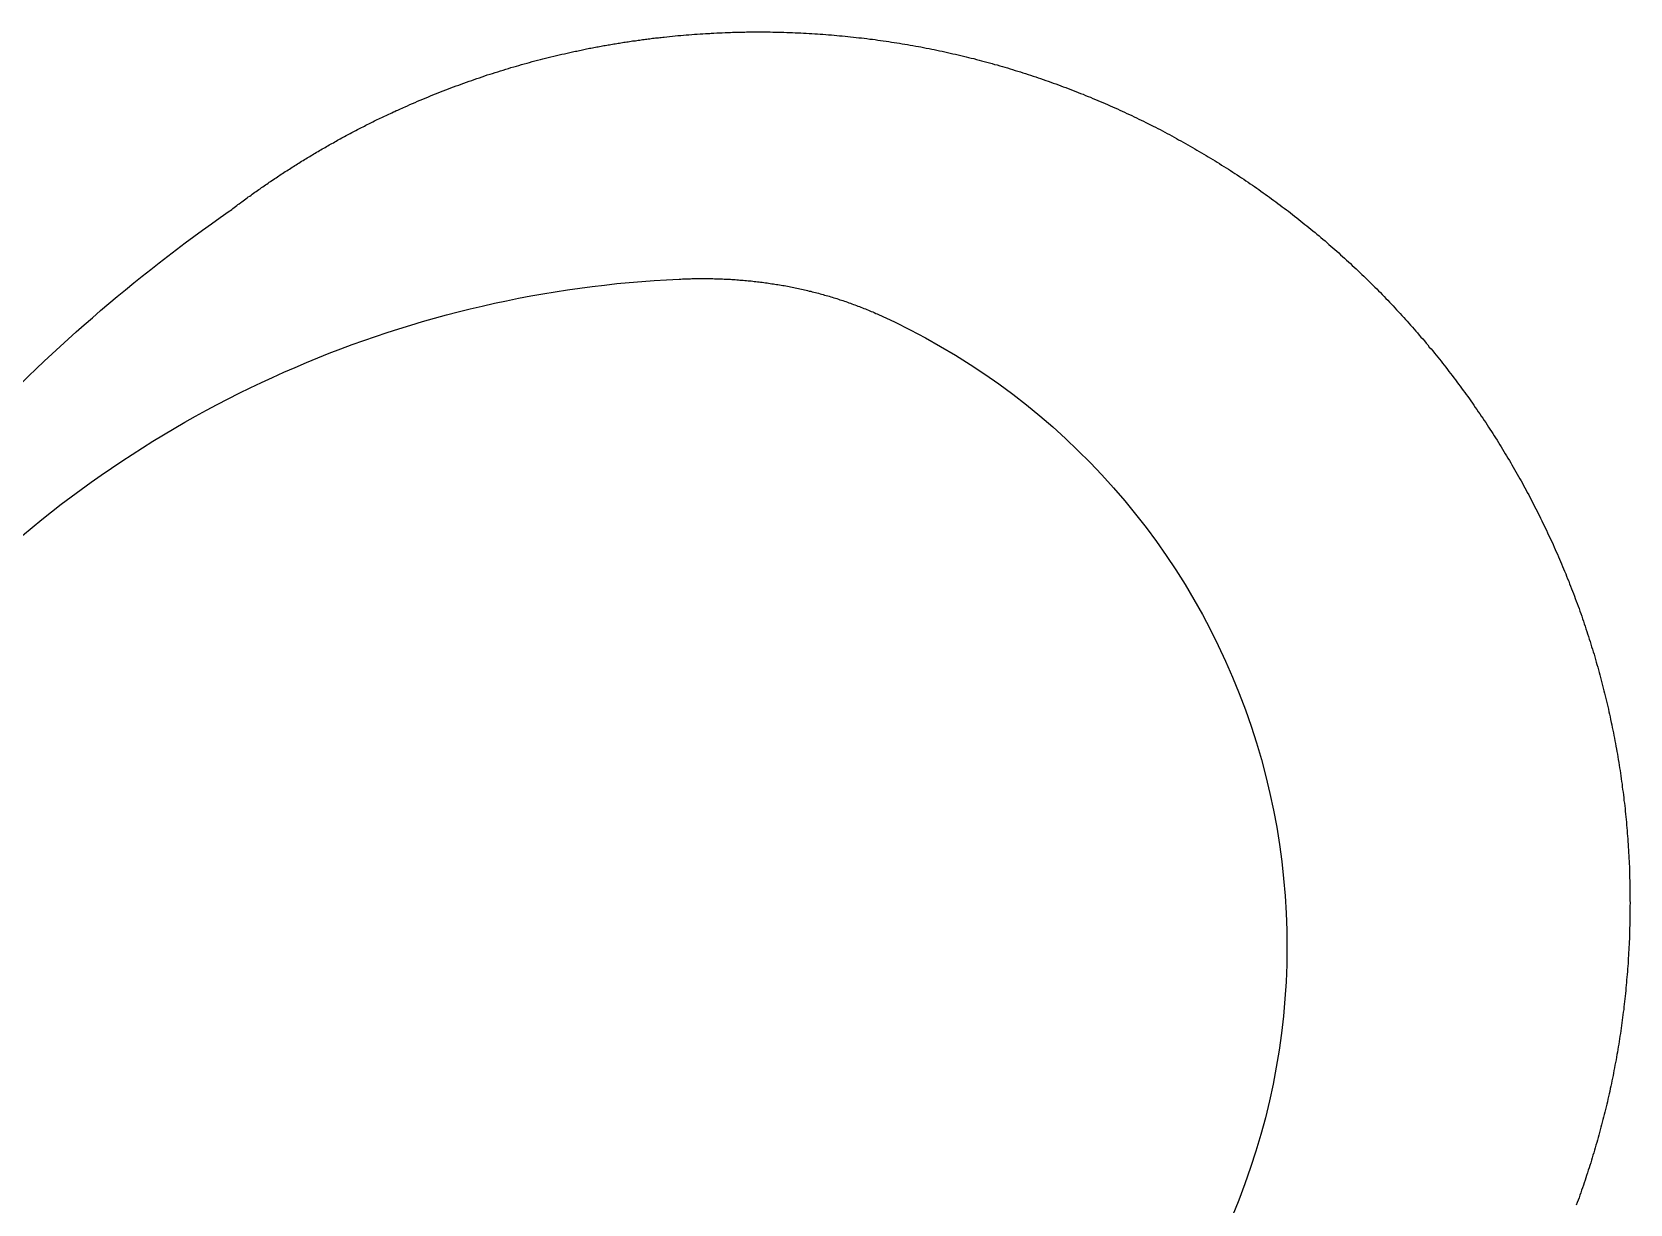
# Model space of a CAD drawing. Extents: x -388 to -35, y 578 to 1063.
# Drawn here: x -206.9 to -100.3, y 984.9 to 1063.1 of the extents above; entities that cross this region are included whole.
import ezdxf

# ---------------------------------------------------------------- set-up
doc = ezdxf.new("R2010")
doc.units = 0
doc.layers.add('color#7d7d7dff', color=1, linetype='CONTINUOUS')

msp = doc.modelspace()

# ---------------------------------------------------------------- linework, layer by layer
at = {"layer": 'color#7d7d7dff'}
for points in [[(-211.21, 1036.01, -0.053867), (-193.77, 1051.15), (-193.69, 1051.21), (-193.6, 1051.28), (-193.52, 1051.34), (-193.43, 1051.41), (-193.35, 1051.47), (-193.26, 1051.54), (-193.18, 1051.6), (-193.09, 1051.66), (-193, 1051.73), (-192.92, 1051.79), (-192.83, 1051.85), (-192.75, 1051.92), (-192.66, 1051.98), (-192.57, 1052.04), (-192.49, 1052.11), (-192.4, 1052.17), (-192.31, 1052.23), (-192.23, 1052.29), (-192.14, 1052.36), (-192.05, 1052.42), (-191.97, 1052.48), (-191.88, 1052.54), (-191.79, 1052.6), (-191.7, 1052.66), (-191.62, 1052.73), (-191.53, 1052.79), (-191.44, 1052.85), (-191.35, 1052.91), (-191.26, 1052.97), (-191.17, 1053.03), (-191.09, 1053.09), (-191, 1053.15), (-190.91, 1053.21), (-190.82, 1053.27), (-190.73, 1053.33), (-190.64, 1053.39), (-190.55, 1053.45), (-190.46, 1053.51), (-190.38, 1053.57), (-190.29, 1053.62), (-190.2, 1053.68), (-190.11, 1053.74), (-190.02, 1053.8), (-189.93, 1053.86), (-189.84, 1053.92), (-189.75, 1053.97), (-189.66, 1054.03), (-189.57, 1054.09), (-189.48, 1054.15), (-189.39, 1054.2), (-189.3, 1054.26), (-189.21, 1054.32), (-189.12, 1054.37), (-189.02, 1054.43), (-188.93, 1054.49), (-188.84, 1054.54), (-188.75, 1054.6), (-188.66, 1054.65), (-188.57, 1054.71), (-188.48, 1054.77), (-188.39, 1054.82), (-188.29, 1054.88), (-188.2, 1054.93), (-188.11, 1054.99), (-188.02, 1055.04), (-187.93, 1055.09), (-187.83, 1055.15), (-187.74, 1055.2), (-187.65, 1055.26), (-187.56, 1055.31), (-187.46, 1055.36), (-187.37, 1055.42), (-187.28, 1055.47), (-187.19, 1055.52), (-187.09, 1055.58), (-187, 1055.63), (-186.91, 1055.68), (-186.81, 1055.73), (-186.72, 1055.79), (-186.63, 1055.84), (-186.53, 1055.89), (-186.44, 1055.94), (-186.35, 1055.99), (-186.25, 1056.05), (-186.16, 1056.1), (-186.06, 1056.15), (-185.97, 1056.2), (-185.88, 1056.25), (-185.78, 1056.3), (-185.69, 1056.35), (-185.59, 1056.4), (-185.5, 1056.45), (-185.4, 1056.5), (-185.31, 1056.55), (-185.21, 1056.6), (-185.12, 1056.65), (-185.02, 1056.7), (-184.93, 1056.75), (-184.83, 1056.79), (-184.74, 1056.84), (-184.64, 1056.89), (-184.55, 1056.94), (-184.45, 1056.99), (-184.36, 1057.04), (-184.26, 1057.08), (-184.17, 1057.13), (-184.07, 1057.18), (-183.97, 1057.23), (-183.88, 1057.27), (-183.78, 1057.32), (-183.68, 1057.37), (-183.59, 1057.41), (-183.49, 1057.46), (-183.4, 1057.5), (-183.3, 1057.55), (-183.2, 1057.6), (-183.11, 1057.64), (-183.01, 1057.69), (-182.91, 1057.73), (-182.81, 1057.78), (-182.72, 1057.82), (-182.62, 1057.87), (-182.52, 1057.91), (-182.43, 1057.95), (-182.33, 1058), (-182.23, 1058.04), (-182.13, 1058.09), (-182.03, 1058.13), (-181.87, 1058.2), (-181.7, 1058.28), (-181.53, 1058.35), (-181.36, 1058.42), (-181.19, 1058.5), (-181.02, 1058.57), (-180.85, 1058.64), (-180.68, 1058.71), (-180.51, 1058.78), (-180.34, 1058.85), (-180.17, 1058.92), (-180, 1058.99), (-179.83, 1059.06), (-179.66, 1059.12), (-179.48, 1059.19), (-179.31, 1059.26), (-179.14, 1059.32), (-178.97, 1059.39), (-178.8, 1059.45), (-178.62, 1059.52), (-178.45, 1059.58), (-178.28, 1059.64), (-178.1, 1059.71), (-177.93, 1059.77), (-177.76, 1059.83), (-177.58, 1059.89), (-177.41, 1059.95), (-177.24, 1060.01), (-177.06, 1060.07), (-176.89, 1060.13), (-176.71, 1060.19), (-176.54, 1060.25), (-176.36, 1060.3), (-176.19, 1060.36), (-176.01, 1060.42), (-175.84, 1060.47), (-175.66, 1060.53), (-175.48, 1060.58), (-175.31, 1060.63), (-175.13, 1060.69), (-174.96, 1060.74), (-174.78, 1060.79), (-174.6, 1060.84), (-174.43, 1060.89), (-174.25, 1060.94), (-174.07, 1060.99), (-173.89, 1061.04), (-173.72, 1061.09), (-173.54, 1061.14), (-173.36, 1061.19), (-173.18, 1061.23), (-173, 1061.28), (-172.83, 1061.33), (-172.65, 1061.37), (-172.47, 1061.42), (-172.29, 1061.46), (-172.11, 1061.5), (-171.93, 1061.55), (-171.75, 1061.59), (-171.57, 1061.63), (-171.39, 1061.67), (-171.21, 1061.71), (-171.03, 1061.75), (-170.85, 1061.79), (-170.76, 1061.81), (-170.66, 1061.83), (-170.57, 1061.85), (-170.47, 1061.87), (-170.38, 1061.89), (-170.28, 1061.91), (-170.19, 1061.93), (-170.1, 1061.95), (-170, 1061.97), (-169.91, 1061.99), (-169.81, 1062.01), (-169.72, 1062.03), (-169.62, 1062.05), (-169.53, 1062.06), (-169.43, 1062.08), (-169.33, 1062.1), (-169.24, 1062.12), (-169.14, 1062.14), (-169.05, 1062.15), (-168.95, 1062.17), (-168.86, 1062.19), (-168.76, 1062.21), (-168.67, 1062.22), (-168.57, 1062.24), (-168.48, 1062.26), (-168.38, 1062.27), (-168.29, 1062.29), (-168.19, 1062.31), (-168.1, 1062.32), (-168, 1062.34), (-167.9, 1062.35), (-167.81, 1062.37), (-167.71, 1062.38), (-167.62, 1062.4), (-167.52, 1062.41), (-167.43, 1062.43), (-167.33, 1062.44), (-167.23, 1062.46), (-167.14, 1062.47), (-167.04, 1062.49), (-166.95, 1062.5), (-166.85, 1062.52), (-166.76, 1062.53), (-166.66, 1062.54), (-166.56, 1062.56), (-166.47, 1062.57), (-166.37, 1062.58), (-166.28, 1062.6), (-166.18, 1062.61), (-166.08, 1062.62), (-165.99, 1062.63), (-165.89, 1062.65), (-165.8, 1062.66), (-165.7, 1062.67), (-165.6, 1062.68), (-165.51, 1062.7), (-165.41, 1062.71), (-165.32, 1062.72), (-165.22, 1062.73), (-165.12, 1062.74), (-165.03, 1062.75), (-164.93, 1062.76), (-164.83, 1062.77), (-164.74, 1062.78), (-164.55, 1062.8), (-164.37, 1062.82), (-164.19, 1062.84), (-164, 1062.86), (-163.82, 1062.88), (-163.63, 1062.89), (-163.45, 1062.91), (-163.27, 1062.92), (-163.08, 1062.94), (-162.9, 1062.95), (-162.71, 1062.97), (-162.53, 1062.98), (-162.34, 1062.99), (-162.16, 1063), (-161.97, 1063.02), (-161.79, 1063.03), (-161.7, 1063.03), (-161.6, 1063.04), (-161.51, 1063.04), (-161.42, 1063.05), (-161.23, 1063.06), (-161.05, 1063.06), (-160.86, 1063.07), (-160.67, 1063.08), (-160.49, 1063.09), (-160.3, 1063.09), (-160.18, 1063.1), (-160.07, 1063.1), (-159.95, 1063.1), (-159.83, 1063.11), (-159.71, 1063.11), (-159.6, 1063.11), (-159.48, 1063.11), (-159.36, 1063.11), (-159.25, 1063.12), (-159.13, 1063.12), (-159.01, 1063.12), (-158.89, 1063.12), (-158.78, 1063.12), (-158.66, 1063.12), (-158.43, 1063.12), (-158.24, 1063.12), (-158.05, 1063.12), (-157.86, 1063.12), (-157.67, 1063.12), (-157.49, 1063.11), (-157.3, 1063.11), (-157.11, 1063.11), (-156.93, 1063.1), (-156.74, 1063.1), (-156.55, 1063.09), (-156.36, 1063.09), (-156.18, 1063.08), (-155.99, 1063.07), (-155.81, 1063.06), (-155.62, 1063.06), (-155.43, 1063.05), (-155.25, 1063.04), (-155.06, 1063.03), (-154.88, 1063.02), (-154.69, 1063), (-154.51, 1062.99), (-154.32, 1062.98), (-154.14, 1062.97), (-153.95, 1062.95), (-153.77, 1062.94), (-153.58, 1062.92), (-153.4, 1062.91), (-153.21, 1062.89), (-153.03, 1062.87), (-152.85, 1062.86), (-152.66, 1062.84), (-152.48, 1062.82), (-152.3, 1062.8), (-152.11, 1062.78), (-151.93, 1062.76), (-151.75, 1062.74), (-151.57, 1062.72), (-151.38, 1062.7), (-151.2, 1062.68), (-151.02, 1062.65), (-150.84, 1062.63), (-150.66, 1062.61), (-150.47, 1062.58), (-150.29, 1062.56), (-150.11, 1062.53), (-149.93, 1062.51), (-149.75, 1062.48), (-149.57, 1062.45), (-149.39, 1062.42), (-149.21, 1062.4), (-149.03, 1062.37), (-148.85, 1062.34), (-148.67, 1062.31), (-148.49, 1062.28), (-148.31, 1062.25), (-148.13, 1062.21), (-147.95, 1062.18), (-147.77, 1062.15), (-147.6, 1062.12), (-147.42, 1062.08), (-147.24, 1062.05), (-147.06, 1062.01), (-146.88, 1061.98), (-146.71, 1061.94), (-146.53, 1061.9), (-146.35, 1061.87), (-146.18, 1061.83), (-146, 1061.79), (-145.82, 1061.75), (-145.65, 1061.71), (-145.47, 1061.67), (-145.29, 1061.63), (-145.12, 1061.59), (-144.94, 1061.55), (-144.77, 1061.51), (-144.59, 1061.47), (-144.42, 1061.42), (-144.24, 1061.38), (-144.07, 1061.34), (-143.89, 1061.29), (-143.72, 1061.25), (-143.55, 1061.2), (-143.37, 1061.15), (-143.2, 1061.11), (-143.02, 1061.06), (-142.85, 1061.01), (-142.68, 1060.96), (-142.51, 1060.92), (-142.33, 1060.87), (-142.16, 1060.82), (-141.99, 1060.77), (-141.82, 1060.72), (-141.65, 1060.66), (-141.48, 1060.61), (-141.3, 1060.56), (-141.13, 1060.51), (-140.96, 1060.45), (-140.79, 1060.4), (-140.62, 1060.35), (-140.45, 1060.29), (-140.28, 1060.24), (-140.11, 1060.18), (-139.94, 1060.12), (-139.78, 1060.07), (-139.61, 1060.01), (-139.44, 1059.95), (-139.27, 1059.89), (-139.1, 1059.83), (-138.93, 1059.77), (-138.77, 1059.71), (-138.6, 1059.65), (-138.43, 1059.59), (-138.26, 1059.53), (-138.1, 1059.47), (-137.93, 1059.41), (-137.77, 1059.34), (-137.6, 1059.28), (-137.43, 1059.22), (-137.27, 1059.15), (-137.1, 1059.09), (-136.94, 1059.02), (-136.77, 1058.96), (-136.61, 1058.89), (-136.45, 1058.82), (-136.28, 1058.76), (-136.12, 1058.69), (-135.95, 1058.62), (-135.79, 1058.55), (-135.63, 1058.48), (-135.47, 1058.41), (-135.3, 1058.34), (-135.14, 1058.27), (-134.98, 1058.2), (-134.82, 1058.13), (-134.66, 1058.06), (-134.49, 1057.99), (-134.33, 1057.91), (-134.17, 1057.84), (-134.01, 1057.76), (-133.85, 1057.69), (-133.69, 1057.62), (-133.53, 1057.54), (-133.37, 1057.46), (-133.22, 1057.39), (-133.06, 1057.31), (-132.9, 1057.23), (-132.74, 1057.16), (-132.58, 1057.08), (-132.42, 1057), (-132.27, 1056.92), (-132.11, 1056.84), (-131.95, 1056.76), (-131.8, 1056.68), (-131.64, 1056.6), (-131.48, 1056.52), (-131.33, 1056.44), (-131.17, 1056.35), (-131.02, 1056.27), (-130.86, 1056.19), (-130.71, 1056.1), (-130.55, 1056.02), (-130.4, 1055.93), (-130.25, 1055.85), (-130.09, 1055.76), (-129.94, 1055.68), (-129.79, 1055.59), (-129.63, 1055.5), (-129.48, 1055.42), (-129.33, 1055.33), (-129.18, 1055.24), (-129.03, 1055.15), (-128.87, 1055.06), (-128.72, 1054.97), (-128.57, 1054.88), (-128.42, 1054.79), (-128.27, 1054.7), (-128.12, 1054.61), (-127.97, 1054.52), (-127.82, 1054.43), (-127.68, 1054.34), (-127.53, 1054.24), (-127.38, 1054.15), (-127.23, 1054.06), (-127.08, 1053.96), (-126.94, 1053.87), (-126.79, 1053.77), (-126.64, 1053.68), (-126.5, 1053.58), (-126.35, 1053.48), (-126.2, 1053.39), (-126.06, 1053.29), (-125.91, 1053.19), (-125.77, 1053.09), (-125.62, 1052.99), (-125.48, 1052.89), (-125.34, 1052.8), (-125.19, 1052.7), (-125.05, 1052.6), (-124.91, 1052.49), (-124.76, 1052.39), (-124.62, 1052.29), (-124.48, 1052.19), (-124.34, 1052.09), (-124.2, 1051.98), (-124.05, 1051.88), (-123.91, 1051.78), (-123.77, 1051.67), (-123.63, 1051.57), (-123.49, 1051.46), (-123.35, 1051.36), (-123.21, 1051.25), (-123.08, 1051.15), (-122.94, 1051.04), (-122.8, 1050.93), (-122.66, 1050.83), (-122.52, 1050.72), (-122.39, 1050.61), (-122.25, 1050.5), (-122.11, 1050.39), (-121.98, 1050.28), (-121.84, 1050.17), (-121.71, 1050.06), (-121.57, 1049.95), (-121.44, 1049.84), (-121.3, 1049.73), (-121.17, 1049.62), (-121.03, 1049.51), (-120.9, 1049.4), (-120.77, 1049.28), (-120.63, 1049.17), (-120.5, 1049.06), (-120.37, 1048.94), (-120.24, 1048.83), (-120.11, 1048.71), (-119.98, 1048.6), (-119.85, 1048.48), (-119.72, 1048.37), (-119.59, 1048.25), (-119.46, 1048.13), (-119.33, 1048.02), (-119.2, 1047.9), (-119.07, 1047.78), (-118.94, 1047.66), (-118.81, 1047.54), (-118.69, 1047.42), (-118.56, 1047.3), (-118.43, 1047.18), (-118.31, 1047.06), (-118.18, 1046.94), (-118.05, 1046.82), (-117.93, 1046.7), (-117.8, 1046.58), (-117.68, 1046.46), (-117.55, 1046.34), (-117.43, 1046.21), (-117.31, 1046.09), (-117.18, 1045.97), (-117.06, 1045.84), (-116.94, 1045.72), (-116.82, 1045.59), (-116.69, 1045.47), (-116.57, 1045.34), (-116.45, 1045.22), (-116.33, 1045.09), (-116.21, 1044.97), (-116.09, 1044.84), (-115.97, 1044.71), (-115.85, 1044.58), (-115.74, 1044.46), (-115.62, 1044.33), (-115.5, 1044.2), (-115.38, 1044.07), (-115.26, 1043.94), (-115.15, 1043.81), (-115.03, 1043.68), (-114.92, 1043.55), (-114.8, 1043.42), (-114.68, 1043.29), (-114.57, 1043.16), (-114.46, 1043.03), (-114.34, 1042.89), (-114.23, 1042.76), (-114.11, 1042.63), (-114, 1042.5), (-113.89, 1042.36), (-113.78, 1042.23), (-113.67, 1042.09), (-113.55, 1041.96), (-113.44, 1041.83), (-113.33, 1041.69), (-113.22, 1041.55), (-113.11, 1041.42), (-113, 1041.28), (-112.89, 1041.15), (-112.79, 1041.01), (-112.68, 1040.87), (-112.57, 1040.74), (-112.46, 1040.6), (-112.36, 1040.46), (-112.25, 1040.32), (-112.14, 1040.18), (-112.04, 1040.04), (-111.93, 1039.9), (-111.83, 1039.76), (-111.72, 1039.62), (-111.62, 1039.48), (-111.52, 1039.34), (-111.41, 1039.2), (-111.31, 1039.06), (-111.21, 1038.92), (-111.1, 1038.78), (-111, 1038.63), (-110.9, 1038.49), (-110.8, 1038.35), (-110.7, 1038.2), (-110.6, 1038.06), (-110.5, 1037.92), (-110.4, 1037.77), (-110.3, 1037.63), (-110.21, 1037.48), (-110.11, 1037.34), (-110.01, 1037.19), (-109.91, 1037.05), (-109.82, 1036.9), (-109.72, 1036.75), (-109.63, 1036.61), (-109.53, 1036.46), (-109.44, 1036.31), (-109.34, 1036.17), (-109.25, 1036.02), (-109.15, 1035.87), (-109.06, 1035.72), (-108.97, 1035.57), (-108.88, 1035.42), (-108.78, 1035.27), (-108.69, 1035.12), (-108.6, 1034.97), (-108.51, 1034.82), (-108.42, 1034.67), (-108.33, 1034.52), (-108.24, 1034.37), (-108.16, 1034.22), (-108.07, 1034.07), (-107.98, 1033.92), (-107.89, 1033.76), (-107.81, 1033.61), (-107.72, 1033.46), (-107.63, 1033.3), (-107.55, 1033.15), (-107.46, 1033), (-107.38, 1032.84), (-107.29, 1032.69), (-107.21, 1032.53), (-107.13, 1032.38), (-107.04, 1032.22), (-106.96, 1032.07), (-106.88, 1031.91), (-106.8, 1031.76), (-106.72, 1031.6), (-106.64, 1031.44), (-106.56, 1031.29), (-106.48, 1031.13), (-106.4, 1030.97), (-106.32, 1030.82), (-106.24, 1030.66), (-106.16, 1030.5), (-106.09, 1030.34), (-106.01, 1030.18), (-105.93, 1030.02), (-105.86, 1029.86), (-105.78, 1029.7), (-105.71, 1029.54), (-105.63, 1029.38), (-105.56, 1029.22), (-105.48, 1029.06), (-105.41, 1028.9), (-105.34, 1028.74), (-105.27, 1028.58), (-105.2, 1028.42), (-105.12, 1028.26), (-105.05, 1028.09), (-104.98, 1027.93), (-104.91, 1027.77), (-104.84, 1027.61), (-104.78, 1027.44), (-104.71, 1027.28), (-104.64, 1027.12), (-104.57, 1026.95), (-104.51, 1026.79), (-104.44, 1026.62), (-104.37, 1026.46), (-104.31, 1026.29), (-104.24, 1026.13), (-104.18, 1025.96), (-104.12, 1025.8), (-104.05, 1025.63), (-103.99, 1025.47), (-103.93, 1025.3), (-103.86, 1025.13), (-103.8, 1024.97), (-103.74, 1024.8), (-103.68, 1024.63), (-103.62, 1024.46), (-103.56, 1024.3), (-103.5, 1024.13), (-103.45, 1023.96), (-103.39, 1023.79), (-103.33, 1023.62), (-103.27, 1023.45), (-103.22, 1023.28), (-103.16, 1023.11), (-103.11, 1022.94), (-103.05, 1022.77), (-103, 1022.6), (-102.94, 1022.43), (-102.89, 1022.26), (-102.84, 1022.09), (-102.78, 1021.92), (-102.73, 1021.75), (-102.68, 1021.58), (-102.63, 1021.41), (-102.58, 1021.23), (-102.53, 1021.06), (-102.48, 1020.89), (-102.43, 1020.72), (-102.38, 1020.54), (-102.34, 1020.37), (-102.29, 1020.2), (-102.24, 1020.03), (-102.2, 1019.85), (-102.15, 1019.68), (-102.11, 1019.5), (-102.06, 1019.33), (-102.02, 1019.15), (-101.97, 1018.98), (-101.93, 1018.81), (-101.89, 1018.63), (-101.85, 1018.45), (-101.8, 1018.28), (-101.76, 1018.1), (-101.72, 1017.93), (-101.68, 1017.75), (-101.64, 1017.58), (-101.61, 1017.4), (-101.57, 1017.22), (-101.53, 1017.04), (-101.49, 1016.87), (-101.46, 1016.69), (-101.42, 1016.51), (-101.38, 1016.33), (-101.35, 1016.16), (-101.32, 1015.98), (-101.28, 1015.8), (-101.25, 1015.62), (-101.22, 1015.44), (-101.18, 1015.26), (-101.15, 1015.09), (-101.12, 1014.91), (-101.09, 1014.73), (-101.06, 1014.55), (-101.03, 1014.37), (-101, 1014.19), (-100.97, 1014.01), (-100.94, 1013.83), (-100.92, 1013.65), (-100.89, 1013.47), (-100.86, 1013.28), (-100.84, 1013.1), (-100.81, 1012.92), (-100.79, 1012.74), (-100.77, 1012.56), (-100.74, 1012.38), (-100.72, 1012.2), (-100.7, 1012.01), (-100.68, 1011.83), (-100.65, 1011.65), (-100.63, 1011.47), (-100.61, 1011.28), (-100.59, 1011.1), (-100.58, 1010.92), (-100.56, 1010.73), (-100.54, 1010.55), (-100.52, 1010.37), (-100.51, 1010.18), (-100.49, 1010), (-100.47, 1009.81), (-100.46, 1009.63), (-100.44, 1009.44), (-100.43, 1009.26), (-100.42, 1009.08), (-100.4, 1008.89), (-100.39, 1008.71), (-100.38, 1008.52), (-100.37, 1008.33), (-100.36, 1008.15), (-100.35, 1007.96), (-100.34, 1007.78), (-100.33, 1007.59), (-100.32, 1007.41), (-100.32, 1007.22), (-100.31, 1007.03), (-100.3, 1006.85), (-100.3, 1006.66), (-100.29, 1006.47), (-100.29, 1006.28), (-100.29, 1006.1), (-100.28, 1005.91), (-100.28, 1005.72), (-100.28, 1005.53), (-100.28, 1005.35), (-100.28, 1005.16), (-100.27, 1004.97), (-100.28, 1004.79), (-100.28, 1004.6), (-100.28, 1004.42), (-100.28, 1004.23), (-100.28, 1004.05), (-100.29, 1003.86), (-100.29, 1003.68), (-100.29, 1003.5), (-100.3, 1003.31), (-100.3, 1003.13), (-100.31, 1002.95), (-100.32, 1002.76), (-100.32, 1002.58), (-100.33, 1002.4), (-100.34, 1002.21), (-100.35, 1002.03), (-100.36, 1001.85), (-100.37, 1001.67), (-100.38, 1001.48), (-100.39, 1001.3), (-100.4, 1001.12), (-100.41, 1000.94), (-100.43, 1000.76), (-100.44, 1000.58), (-100.45, 1000.4), (-100.47, 1000.21), (-100.48, 1000.03), (-100.5, 999.85), (-100.51, 999.67), (-100.53, 999.49), (-100.55, 999.31), (-100.56, 999.13), (-100.58, 998.95), (-100.6, 998.77), (-100.62, 998.59), (-100.64, 998.41), (-100.66, 998.23), (-100.68, 998.05), (-100.7, 997.87), (-100.73, 997.7), (-100.75, 997.52), (-100.77, 997.34), (-100.79, 997.16), (-100.82, 996.98), (-100.84, 996.8), (-100.87, 996.63), (-100.89, 996.45), (-100.92, 996.27), (-100.95, 996.09), (-100.98, 995.92), (-101, 995.74), (-101.03, 995.56), (-101.06, 995.39), (-101.09, 995.21), (-101.12, 995.03), (-101.15, 994.86), (-101.18, 994.68), (-101.21, 994.51), (-101.25, 994.33), (-101.28, 994.16), (-101.31, 993.98), (-101.35, 993.81), (-101.38, 993.63), (-101.41, 993.46), (-101.45, 993.28), (-101.49, 993.11), (-101.52, 992.93), (-101.56, 992.76), (-101.6, 992.59), (-101.63, 992.41), (-101.67, 992.24), (-101.71, 992.07), (-101.75, 991.89), (-101.79, 991.72), (-101.83, 991.55), (-101.87, 991.38), (-101.91, 991.2), (-101.96, 991.03), (-102, 990.86), (-102.04, 990.69), (-102.09, 990.52), (-102.13, 990.35), (-102.17, 990.18), (-102.22, 990.01), (-102.26, 989.83), (-102.31, 989.66), (-102.36, 989.49), (-102.4, 989.32), (-102.45, 989.15), (-102.5, 988.99), (-102.55, 988.82), (-102.6, 988.65), (-102.65, 988.48), (-102.7, 988.31), (-102.75, 988.14), (-102.8, 987.97), (-102.85, 987.81), (-102.9, 987.64), (-102.95, 987.47), (-103.01, 987.3), (-103.06, 987.14), (-103.11, 986.97), (-103.17, 986.8), (-103.22, 986.64), (-103.28, 986.47), (-103.34, 986.3), (-103.39, 986.14), (-103.45, 985.97), (-103.51, 985.81), (-103.56, 985.64), (-103.62, 985.48), (-103.68, 985.31), (-103.74, 985.15), (-103.8, 984.98), (-103.86, 984.82)], [(-211.28, 1026.18, -0.182141), (-163.74, 1046.63), (-163.63, 1046.63), (-163.52, 1046.64), (-163.42, 1046.64), (-163.31, 1046.64), (-163.2, 1046.65), (-163.09, 1046.65), (-162.99, 1046.65), (-162.88, 1046.66), (-162.77, 1046.66), (-162.67, 1046.66), (-162.56, 1046.66), (-162.45, 1046.66), (-162.35, 1046.66), (-162.24, 1046.66), (-162.13, 1046.66), (-162.02, 1046.66), (-161.92, 1046.66), (-161.81, 1046.66), (-161.7, 1046.66), (-161.6, 1046.66), (-161.49, 1046.66), (-161.38, 1046.65), (-161.28, 1046.65), (-161.17, 1046.65), (-161.06, 1046.64), (-160.95, 1046.64), (-160.85, 1046.64), (-160.74, 1046.63), (-160.63, 1046.63), (-160.53, 1046.62), (-160.42, 1046.61), (-160.31, 1046.61), (-160.21, 1046.6), (-160.1, 1046.6), (-159.99, 1046.59), (-159.89, 1046.58), (-159.78, 1046.57), (-159.68, 1046.56), (-159.57, 1046.56), (-159.46, 1046.55), (-159.36, 1046.54), (-159.25, 1046.53), (-159.14, 1046.52), (-159.04, 1046.51), (-158.93, 1046.5), (-158.83, 1046.49), (-158.72, 1046.47), (-158.61, 1046.46), (-158.51, 1046.45), (-158.4, 1046.44), (-158.3, 1046.42), (-158.19, 1046.41), (-158.09, 1046.4), (-157.98, 1046.38), (-157.87, 1046.37), (-157.77, 1046.35), (-157.66, 1046.34), (-157.56, 1046.32), (-157.45, 1046.31), (-157.35, 1046.29), (-157.24, 1046.27), (-157.14, 1046.26), (-157.03, 1046.24), (-156.93, 1046.22), (-156.82, 1046.2), (-156.72, 1046.19), (-156.61, 1046.17), (-156.51, 1046.15), (-156.4, 1046.13), (-156.3, 1046.11), (-156.2, 1046.09), (-156.09, 1046.07), (-155.99, 1046.04), (-155.88, 1046.02), (-155.78, 1046), (-155.68, 1045.98), (-155.57, 1045.96), (-155.47, 1045.93), (-155.36, 1045.91), (-155.26, 1045.88), (-155.16, 1045.86), (-155.05, 1045.83), (-154.95, 1045.81), (-154.85, 1045.78), (-154.75, 1045.76), (-154.64, 1045.73), (-154.54, 1045.7), (-154.44, 1045.68), (-154.33, 1045.65), (-154.23, 1045.62), (-154.13, 1045.59), (-154.03, 1045.56), (-153.92, 1045.54), (-153.82, 1045.51), (-153.72, 1045.48), (-153.62, 1045.45), (-153.52, 1045.41), (-153.42, 1045.38), (-153.31, 1045.35), (-153.21, 1045.32), (-153.11, 1045.29), (-153.01, 1045.25), (-152.91, 1045.22), (-152.81, 1045.19), (-152.71, 1045.15), (-152.61, 1045.12), (-152.51, 1045.08), (-152.41, 1045.05), (-152.31, 1045.01), (-152.21, 1044.98), (-152.11, 1044.94), (-152.01, 1044.9), (-151.91, 1044.87), (-151.81, 1044.83), (-151.71, 1044.79), (-151.61, 1044.75), (-151.51, 1044.71), (-151.41, 1044.67), (-151.31, 1044.63), (-151.21, 1044.59), (-151.11, 1044.55), (-151.01, 1044.51), (-150.92, 1044.47), (-150.82, 1044.43), (-150.72, 1044.39), (-150.62, 1044.34), (-150.52, 1044.3), (-150.43, 1044.26, -0.422511), (-127.8, 981.94, -0.038954)]]:
    msp.add_lwpolyline(points, format="xyb", dxfattribs=at)

doc.saveas('drawing.dxf')
